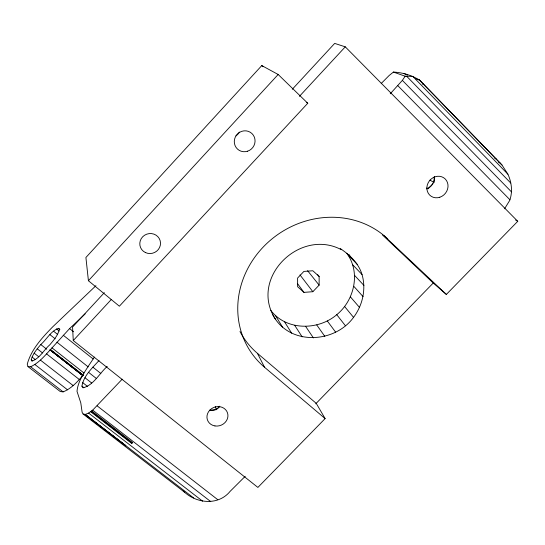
<?xml version="1.0" encoding="UTF-8"?>
<svg xmlns="http://www.w3.org/2000/svg" width="545" height="545" viewBox="0 0 545 545"><rect width="100%" height="100%" fill="white"/><g stroke="black" fill="none" stroke-linecap="round" stroke-linejoin="round"><path stroke-width="0.82" d="M319.138 276.472L312.844 270.77L303.899 271.417L297.597 278.045L297.638 286.731L303.96 292.372L312.844 291.704L319.125 285.13L319.138 276.472L317.551 274.53M434.072 182.561L434.276 176.669M504.568 208.776L509.739 200.383C512.77 191.711 511.673 182.439 507.913 174.216L501.972 164.999L419.657 80.197C411.802 75.264 402.687 72.54 393.422 72.063L389.144 75.503L381.241 83.467M270.804 310.398C286.227 330.774 318.164 330.665 336.762 314.69C354.454 300.329 360.94 272.112 346.709 253.262M272.813 314.833C288.823 345.605 334.283 343.806 353.548 317.374C362.643 305.241 366.294 289.238 362.044 274.544C358.556 263.112 349.795 254.931 340.209 248.506M107.215 366.41C99.381 373.366 93.706 385.165 82.983 387.849L81.927 386.132C83.719 375.662 92.241 368.073 99.02 360.524M58.574 328.294L59.323 329.405C58.022 335.413 53.648 340.162 49.84 344.774C43.811 349.904 39.717 358.583 31.848 361.117L31.242 359.85C32.714 353.903 36.944 349.141 40.78 344.549C46.713 339.372 50.835 331.026 58.574 328.294L59.902 329.357M390.274 93.76L402.373 80.367L405.153 76.198L412.333 76.341M94.442 357.077L88.494 365.933C83.773 373.264 77.737 381.963 77.009 391.392L80.789 402.857L82.138 412.347L83.14 414.05L184.401 492.081C197.127 503.682 218.538 505.651 230.147 491.324L245.216 476.303M82.874 375.621L50.154 349.938L82.874 375.621L83.222 375.198L50.515 349.508C44.636 355.98 38.743 363.038 30.615 366.751L27.993 366.615L27.25 364.176C31.283 349.325 42.333 337.457 52.858 326.7L95.94 285.696M27.993 366.615L60.263 391.535L63.111 391.875C70.973 388.796 76.9 382.352 82.322 376.105M85.177 313.913L69.583 328.594L50.154 349.938L82.813 375.525M261.777 65.577L85.912 257.492L88.419 280.736L119.369 306.208L307.762 103.264L278.168 74.488L261.777 65.577L262.976 66.742M88.419 280.736L278.168 74.488M104.327 292.685L72.56 327.061L73.268 340.55L257.887 487.428L325.12 418.58L316.216 403.32L257.458 353.364A86.246 79.454 -35.8 0 1 239.977 331.51M292.29 89.278L334.685 43.402L345.278 46.836L517.75 221.318L446.348 294.436L433.241 283.025L382.413 234.895M73.268 340.55L111.207 299.58M299.396 96.376L345.278 46.836M83.14 414.05L85.313 414.425L88.603 413.083L92.684 410.133L122.203 379.184M216.937 409.145L219.764 406.202M428.581 188.291L432.975 183.713M315.732 403.818L433.65 282.603M90.593 411.639L131.502 443.289L132.564 442.574L91.635 410.889M131.502 443.289L132.564 442.574M84.829 414.486L125.745 445.762L85.04 414.377M209.805 410.324L215.554 409.813M84.652 414.309L125.745 445.762M419.657 80.197L415.481 78.609M393.422 72.063L405.153 76.198M422.293 83.903L423.758 84.427L423.015 83.651M341.381 249.712C299.866 227.64 248.765 278.168 275.314 318.961M407.558 75.094L403.641 73.337M494.826 158.336L496.1 158.929M498.655 162.281L499.935 162.88M515.618 220.078L517.75 221.318M306.297 102.392L307.762 103.264M429.991 180.095L433.391 182.153M426.694 188.018L428.036 188.863M83.222 375.198L50.242 349.836L82.956 375.525M85.313 414.425L193.645 497.953M91.131 411.373L132.06 443.051M30.615 366.751L63.111 391.875M88.603 413.083L202.651 501.189M31.242 359.85L32.584 360.892M34.894 364.523L67.56 389.839M92.684 410.133L210.724 501.598M34.158 353.174L38.811 356.798M40.419 360.102L73.173 385.594M97.146 405.862L217.782 499.697M32.06 357.057L35.398 359.652M82.622 382.57L87.731 386.569M37.217 348.786L42.517 352.935M81.927 386.132L83.855 387.638M84.945 377.719L91.628 382.965M40.78 344.549L46.734 349.222M46.618 353.923L79.372 379.558M51.966 347.833L83.991 373.018M56.891 342.165L88.188 366.894M88.528 372.31L96.52 378.611M53.485 331.142L57.443 334.283M92.841 367.139L100.818 373.448M49.922 334.637L55.202 338.813M56.523 328.914L59.167 331.019M63.234 335.209L93.154 358.985M69.583 328.594L73.568 331.782M257.458 353.364L264.55 367.276L325.12 418.58M383.912 235.631L446.348 294.436M183.249 490.929L184.401 492.081M397.85 85.688L509.902 199.743M402.373 80.367L511.442 191.847M348.759 254.399L349.883 255.55M406.679 76.273L510.733 183.018M348.289 255.155L357.459 264.577M419.371 79.917L501.972 164.999M413.13 76.729L507.913 174.216M352.758 264.856L362.044 274.544M354.638 275.463L363.944 285.437M353.834 286.35L363.086 296.63M350.428 296.902L359.55 307.475M344.624 306.528L353.548 317.374M307.598 270.708L319.125 285.13M336.762 314.69L345.435 325.774M299.988 274.905L312.844 291.704M327.293 320.951L335.672 332.218M297.434 283.523L303.96 292.372M316.734 324.949L324.793 336.347M305.684 326.469L313.416 337.927M294.75 325.42L302.162 336.865M284.551 321.836L291.67 333.206M275.675 315.902L282.542 327.129M215.248 406.577L216.372 409.738M239.371 132.108A9.851 9.551 -53.3 0 1 235.924 135.848M264.55 367.276A89.271 81.832 -35.6 0 1 263.385 246.871A89.271 81.832 -35.6 0 1 387.727 238.894M434.399 176.989A10.805 9.83 -50.9 0 1 426.544 188.829M219.356 406.924A10.287 9.333 -21.3 0 1 209.648 410.221M247.525 151.217A10.607 10.232 -50.5 0 0 251.892 133.498A10.607 10.232 -50.5 0 0 234.595 139.091A10.607 10.232 -50.5 0 0 247.525 151.217M145.365 252.526A10.396 9.967 -17.2 0 0 160.509 242.872A10.396 9.967 -17.2 0 0 144.595 235.229A10.396 9.967 -17.2 0 0 145.365 252.526M439.781 197.256A11.193 10.13 -50.4 0 0 445.217 178.971A11.193 10.13 -50.4 0 0 427.348 184.85A11.193 10.13 -50.4 0 0 439.781 197.256M214.968 425.938A10.641 9.599 -21.4 0 0 227.524 412.94A10.641 9.599 -21.4 0 0 209.839 410.119A10.641 9.599 -21.4 0 0 214.968 425.938"/></g></svg>
